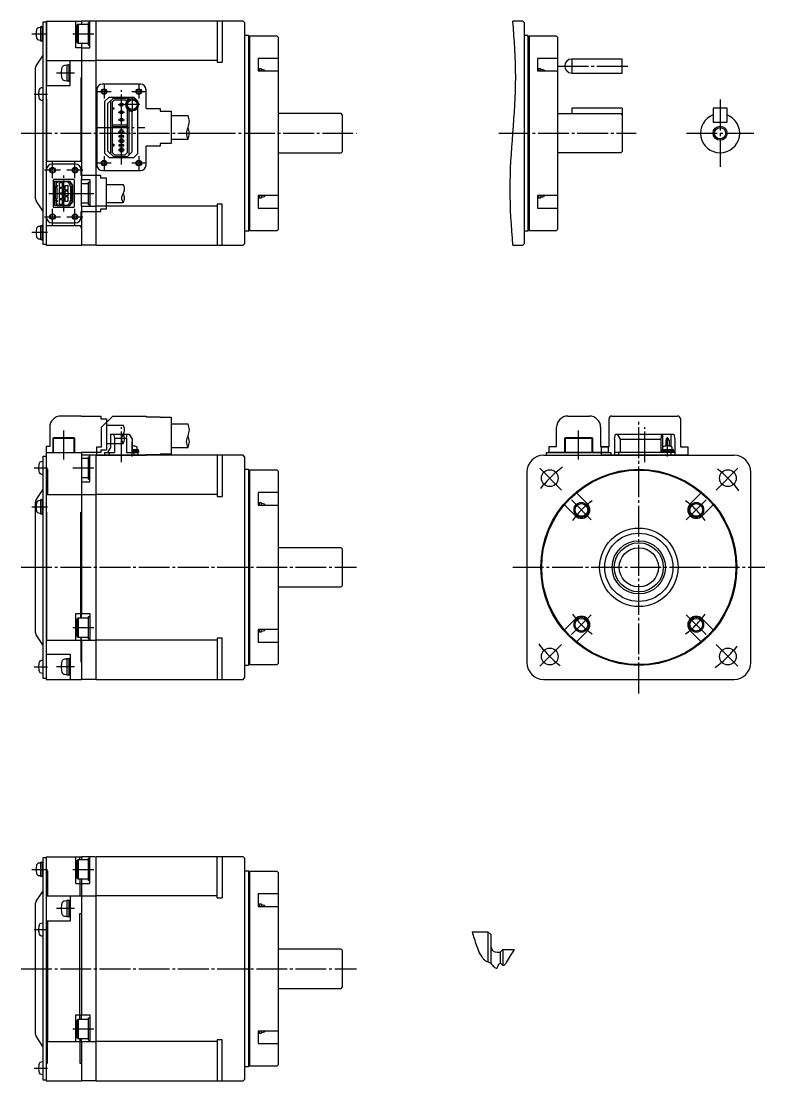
# Model space of a CAD drawing. Header units: millimetres. Extents: x -206 to 211, y -206 to 173.
# Drawn here: x -54.5 to 211.1, y -205.6 to 172.7 of the extents above; entities that cross this region are included whole.
import ezdxf

# ---------------------------------------------------------------- set-up
doc = ezdxf.new("R2010")
doc.units = ezdxf.units.MM
doc.linetypes.add('DASH_CENTER', pattern=[14, 11, -1, 1, -1])

msp = doc.modelspace()

# ---------------------------------------------------------------- linework, layer by layer
at = {"color": 7, "linetype": 'Continuous'}
for p, q in [((-47.54, 170.49), (-48.32, 170.43)), ((-47.54, 170.84), (-46.94, 170.84)), ((-47.54, 165.64), (-47.54, 170.84)), ((-46.94, 171.09), (-46.64, 171.09)), ((-46.94, 165.39), (-46.94, 171.09)), ((-46.64, 132.74), (-46.64, 172.49)), ((-46.64, 172.49), (-45.64, 172.49)), ((-45.64, 172.74), (-33.04, 172.74)), ((-45.64, 172.74), (-45.64, 92.74)), ((-45.44, 172.74), (-45.44, 158.74)), ((-35.04, 163.24), (-35.04, 172.74)), ((-34.19, 171.74), (-34.54, 171.39)), ((-34.54, 165.09), (-34.54, 171.39)), ((-34.19, 171.74), (-34.19, 164.74)), ((-34.19, 171.74), (-30.54, 171.74)), ((-27.94, 172.74), (-33.04, 172.74)), ((-33.04, 172.74), (-33.04, 171.74)), ((-30.54, 172.24), (-30.04, 172.24)), ((-30.54, 164.24), (-30.54, 172.24)), ((-30.04, 163.24), (-30.04, 172.74)), ((-27.94, 172.74), (-27.84, 172.64)), ((-27.84, 172.64), (-27.74, 172.74)), ((-27.84, 172.64), (-27.84, 92.84)), ((24.76, 172.74), (-27.74, 172.74)), ((15.46, 172.74), (15.46, 158.06)), ((17.26, 172.74), (17.26, 158.06)), ((25.26, 172.24), (24.76, 172.74)), ((25.26, 172.24), (25.26, 93.24)), ((124.61, 172.74), (121.11, 172.74)), ((125.11, 172.24), (124.61, 172.74)), ((125.11, 172.24), (125.11, 93.24)), ((25.56, 167.74), (26.56, 167.74)), ((26.76, 167.54), (26.56, 167.74)), ((26.76, 132.74), (26.76, 167.54)), ((27.06, 166.64), (26.96, 166.64)), ((27.16, 167.44), (27.06, 167.34)), ((27.06, 167.34), (27.06, 132.74)), ((36.86, 167.44), (27.16, 167.44)), ((37.36, 166.94), (36.86, 167.44)), ((37.36, 132.74), (37.36, 166.94)), ((125.41, 167.74), (126.41, 167.74)), ((126.61, 167.54), (126.41, 167.74)), ((126.61, 132.74), (126.61, 167.54)), ((126.91, 166.64), (126.81, 166.64)), ((127.01, 167.44), (126.91, 167.34)), ((126.91, 167.34), (126.91, 132.74)), ((136.71, 167.44), (127.01, 167.44)), ((137.21, 166.94), (136.71, 167.44)), ((137.21, 132.74), (137.21, 166.94)), ((-48.32, 166.06), (-47.54, 165.99)), ((-46.94, 165.64), (-47.54, 165.64)), ((-46.64, 165.39), (-46.94, 165.39)), ((-33.04, 163.24), (-35.04, 163.24)), ((-34.54, 165.09), (-34.19, 164.74)), ((-30.54, 164.74), (-34.19, 164.74)), ((-33.04, 164.74), (-33.04, 116.24)), ((-33.04, 163.24), (-30.04, 163.24)), ((-30.54, 164.24), (-30.04, 164.24)), ((-49.17, 156.84), (-46.8, 160.39)), ((30.06, 159.45), (30.06, 154.97)), ((37.36, 159.45), (30.06, 159.45)), ((129.91, 159.45), (129.91, 154.97)), ((137.21, 159.45), (129.91, 159.45)), ((142.11, 159.24), (142.11, 154.24)), ((160.11, 159.24), (142.11, 159.24)), ((160.11, 154.24), (160.11, 159.24)), ((-49.54, 155.62), (-49.54, 132.74)), ((-45.44, 158.74), (-33.04, 158.74)), ((-45.44, 158.74), (-45.44, 149.74)), ((-38.24, 156.99), (-39.08, 156.92)), ((-38.24, 157.19), (-37.54, 157.19)), ((-38.24, 157.19), (-38.24, 151.29)), ((-37.54, 157.24), (-37.54, 151.24)), ((-37.54, 157.24), (-37.04, 157.24)), ((-37.04, 149.74), (-37.04, 158.74)), ((-33.04, 158.74), (-27.84, 158.74)), ((15.46, 158.74), (-27.84, 158.74)), ((15.46, 158.06), (17.26, 158.06)), ((30.06, 155.75), (30.56, 155.75)), ((30.56, 155.9), (31.16, 155.9)), ((30.56, 154.97), (30.56, 155.9)), ((31.16, 155.9), (31.16, 154.97)), ((31.95, 155.43), (31.16, 155.5)), ((129.91, 155.75), (130.41, 155.75)), ((130.41, 155.9), (131.01, 155.9)), ((130.41, 154.97), (130.41, 155.9)), ((131.01, 155.9), (131.01, 154.97)), ((131.8, 155.43), (131.01, 155.5)), ((-39.08, 151.57), (-38.24, 151.49)), ((-33.24, 152.49), (-33.24, 132.74)), ((-33.24, 152.49), (-33.04, 152.49)), ((30.06, 154.97), (37.36, 154.97)), ((129.91, 154.97), (137.21, 154.97)), ((142.11, 154.24), (160.11, 154.24)), ((-46.64, 148.99), (-47.42, 148.93)), ((-45.64, 149.74), (-37.04, 149.74)), ((-37.54, 151.29), (-38.24, 151.29)), ((-37.04, 151.24), (-37.54, 151.24)), ((-47.42, 144.56), (-46.64, 144.49)), ((-45.64, 144.99), (-45.44, 144.99)), ((-45.44, 144.99), (-45.44, 122.74)), ((-23.14, 145.64), (-24.64, 144.14)), ((-24.64, 125.54), (-24.64, 144.14)), ((-23.54, 143.34), (-21.24, 145.64)), ((-23.14, 145.64), (-14.34, 145.64)), ((-22.54, 125.34), (-22.54, 144.34)), ((-21.19, 144.64), (-21.99, 143.84)), ((-21.99, 143.84), (-21.99, 125.84)), ((-21.64, 145.24), (-16.54, 145.24)), ((-21.19, 144.64), (-17.34, 144.64)), ((-17.34, 144.64), (-16.88, 144.19)), ((-16.21, 144.91), (-16.94, 145.64)), ((-16.04, 145.02), (-16.04, 145.64)), ((-12.84, 144.14), (-14.34, 145.64)), ((-12.84, 143.86), (-12.84, 144.14)), ((-23.54, 126.34), (-23.54, 143.34)), ((-21.99, 141.84), (-21.49, 141.84)), ((-21.49, 141.34), (-21.99, 141.34)), ((-21.49, 141.84), (-21.49, 141.34)), ((-16.54, 125.84), (-16.54, 141.25)), ((-15.94, 125.04), (-15.94, 140.81)), ((-14.94, 126.04), (-14.94, 140.55)), ((-12.84, 125.54), (-12.84, 142.03)), ((160.11, 141.74), (142.11, 141.74)), ((142.11, 141.74), (142.11, 139.74)), ((160.11, 141.74), (160.11, 126.24)), ((197.61, 141.74), (192.61, 141.74)), ((192.61, 141.74), (192.61, 136.74)), ((197.61, 136.74), (197.61, 141.74)), ((59.76, 139.74), (37.36, 139.74)), ((60.26, 139.24), (59.76, 139.74)), ((60.26, 126.24), (60.26, 139.24)), ((137.21, 139.74), (159.61, 139.74)), ((159.61, 139.74), (160.11, 139.24)), ((192.61, 136.74), (197.61, 136.74)), ((-49.54, 132.74), (-49.54, 109.87)), ((-46.64, 92.99), (-46.64, 132.74)), ((-33.24, 132.74), (-33.24, 122.74)), ((-21.99, 135.74), (-16.54, 135.74)), ((-16.54, 135.04), (-21.99, 135.04)), ((-18.14, 133.84), (-19.34, 133.84)), ((-19.34, 133.84), (-19.34, 132.64)), ((-19.34, 132.64), (-18.14, 132.64)), ((-18.14, 132.64), (-18.14, 133.84)), ((26.76, 97.94), (26.76, 132.74)), ((27.06, 132.74), (27.06, 98.14)), ((37.36, 98.54), (37.36, 132.74)), ((126.61, 97.94), (126.61, 132.74)), ((126.91, 132.74), (126.91, 98.14)), ((137.21, 98.54), (137.21, 132.74)), ((-21.99, 128.79), (-21.49, 128.79)), ((-21.49, 128.79), (-21.49, 128.09)), ((-17.84, 131.84), (-19.64, 131.84)), ((-19.64, 131.84), (-19.64, 131.44)), ((-19.64, 131.44), (-17.84, 131.44)), ((-19.64, 128.64), (-19.64, 128.24)), ((-17.84, 128.64), (-19.64, 128.64)), ((-19.34, 130.64), (-19.34, 129.44)), ((-18.14, 130.64), (-19.34, 130.64)), ((-19.34, 129.44), (-18.14, 129.44)), ((-18.14, 129.44), (-18.14, 130.64)), ((-17.84, 131.44), (-17.84, 131.84)), ((-17.84, 128.24), (-17.84, 128.64)), ((-23.14, 124.04), (-24.64, 125.54)), ((-21.24, 124.04), (-23.54, 126.34)), ((-21.49, 128.09), (-21.99, 128.09)), ((-21.99, 125.84), (-21.19, 125.04)), ((-21.19, 125.04), (-17.34, 125.04)), ((-19.64, 128.24), (-17.84, 128.24)), ((-18.14, 127.44), (-19.34, 127.44)), ((-19.34, 127.44), (-19.34, 126.24)), ((-19.34, 126.24), (-18.14, 126.24)), ((-18.14, 126.24), (-18.14, 127.44)), ((-17.34, 125.04), (-16.54, 125.84)), ((-16.94, 124.04), (-14.94, 126.04)), ((-12.84, 125.54), (-14.34, 124.04)), ((37.36, 125.74), (59.76, 125.74)), ((59.76, 125.74), (60.26, 126.24)), ((159.61, 125.74), (137.21, 125.74)), ((159.61, 125.74), (160.11, 126.24)), ((-45.64, 122.74), (-33.04, 122.74)), ((-23.14, 124.04), (-14.34, 124.04)), ((-21.64, 124.44), (-16.54, 124.44)), ((-43.16, 115.97), (-42.96, 116.17)), ((-43.16, 115.97), (-43.16, 106.52)), ((-35.71, 116.17), (-42.96, 116.17)), ((-42.59, 106.92), (-42.59, 115.57)), ((-42.59, 115.57), (-37.14, 115.57)), ((-42.49, 113.74), (-42.49, 115.49)), ((-42.49, 115.49), (-41.64, 115.49)), ((-41.64, 113.74), (-42.49, 113.74)), ((-42.04, 113.74), (-42.04, 113.34)), ((-41.64, 114.99), (-41.99, 114.99)), ((-41.99, 114.99), (-41.99, 114.24)), ((-41.99, 114.24), (-41.64, 114.24)), ((-41.64, 115.49), (-41.64, 114.99)), ((-41.64, 115.49), (-37.64, 115.49)), ((-41.64, 114.24), (-41.64, 113.74)), ((-40.92, 115.04), (-40.92, 113.44)), ((-40.74, 115.04), (-40.92, 115.04)), ((-40.74, 115.01), (-40.74, 115.04)), ((-39.74, 115.01), (-40.74, 115.01)), ((-39.74, 113.47), (-39.74, 115.01)), ((-37.94, 114.01), (-38.94, 114.01)), ((-38.94, 114.01), (-38.94, 112.47)), ((-37.94, 114.04), (-37.94, 114.01)), ((-37.76, 114.04), (-37.94, 114.04)), ((-37.76, 112.44), (-37.76, 114.04)), ((-37.64, 115.12), (-37.64, 115.49)), ((-37.2, 115.49), (-37.64, 115.49)), ((-37.04, 114.49), (-37.64, 115.12)), ((-36.19, 114.16), (-37.2, 115.49)), ((-36.09, 114.19), (-37.14, 115.57)), ((-37.04, 113.74), (-37.04, 114.49)), ((-36.19, 113.74), (-37.04, 113.74)), ((-36.64, 113.34), (-36.64, 113.74)), ((-36.19, 113.74), (-36.19, 114.16)), ((-36.09, 108.29), (-36.09, 114.19)), ((-35.71, 116.17), (-35.51, 115.97)), ((-35.51, 106.52), (-35.51, 115.97)), ((-33.04, 116.24), (-30.04, 116.24)), ((-33.04, 111.24), (-33.04, 116.24)), ((-33.04, 114.74), (-30.54, 114.74)), ((-30.54, 107.24), (-30.54, 115.24)), ((-30.54, 115.24), (-30.04, 115.24)), ((-30.04, 116.24), (-30.04, 106.74)), ((-42.39, 112.09), (-42.59, 112.09)), ((-42.59, 110.39), (-42.39, 110.39)), ((-42.39, 113.34), (-42.39, 109.14)), ((-42.39, 113.34), (-41.81, 113.34)), ((-41.81, 113.34), (-41.81, 109.14)), ((-40.92, 113.44), (-40.74, 113.44)), ((-40.74, 113.04), (-40.92, 113.04)), ((-40.92, 113.04), (-40.92, 111.44)), ((-40.92, 111.44), (-40.74, 111.44)), ((-40.74, 111.04), (-40.92, 111.04)), ((-40.92, 111.04), (-40.92, 109.44)), ((-40.74, 113.47), (-39.74, 113.47)), ((-40.74, 113.44), (-40.74, 113.47)), ((-40.74, 113.01), (-40.74, 113.04)), ((-39.74, 113.01), (-40.74, 113.01)), ((-40.74, 111.44), (-40.74, 111.47)), ((-40.74, 111.47), (-39.74, 111.47)), ((-40.74, 111.01), (-40.74, 111.04)), ((-39.74, 111.01), (-40.74, 111.01)), ((-39.74, 111.47), (-39.74, 113.01)), ((-39.74, 109.47), (-39.74, 111.01)), ((-38.94, 112.47), (-37.94, 112.47)), ((-38.94, 112.01), (-38.94, 110.47)), ((-37.94, 112.01), (-38.94, 112.01)), ((-38.94, 110.47), (-37.94, 110.47)), ((-38.94, 110.01), (-38.94, 108.47)), ((-37.94, 110.01), (-38.94, 110.01)), ((-37.94, 112.47), (-37.94, 112.44)), ((-37.94, 112.44), (-37.76, 112.44)), ((-37.76, 112.04), (-37.94, 112.04)), ((-37.94, 112.04), (-37.94, 112.01)), ((-37.94, 110.47), (-37.94, 110.44)), ((-37.94, 110.44), (-37.76, 110.44)), ((-37.76, 110.04), (-37.94, 110.04)), ((-37.94, 110.04), (-37.94, 110.01)), ((-37.76, 110.44), (-37.76, 112.04)), ((-37.76, 108.44), (-37.76, 110.04)), ((-36.86, 109.14), (-36.86, 113.34)), ((-36.86, 113.34), (-36.29, 113.34)), ((-36.29, 109.14), (-36.29, 113.34)), ((-36.29, 112.09), (-36.09, 112.09)), ((-36.09, 110.39), (-36.29, 110.39)), ((-33.04, 106.74), (-33.04, 111.24)), ((30.06, 110.52), (30.06, 106.04)), ((37.36, 110.52), (30.06, 110.52)), ((30.56, 109.74), (30.06, 109.74)), ((30.56, 109.59), (30.56, 110.52)), ((31.16, 110.52), (31.16, 109.59)), ((31.16, 109.99), (31.95, 110.06)), ((129.91, 110.52), (129.91, 106.04)), ((137.21, 110.52), (129.91, 110.52)), ((130.41, 109.74), (129.91, 109.74)), ((130.41, 109.59), (130.41, 110.52)), ((131.01, 110.52), (131.01, 109.59)), ((131.01, 109.99), (131.8, 110.06)), ((-46.8, 105.03), (-49.17, 108.65)), ((-43.16, 106.52), (-42.96, 106.32)), ((-42.96, 106.32), (-35.71, 106.32)), ((-37.14, 106.92), (-42.59, 106.92)), ((-42.49, 106.99), (-42.49, 108.74)), ((-42.49, 108.74), (-41.64, 108.74)), ((-41.64, 106.99), (-42.49, 106.99)), ((-41.81, 109.14), (-42.39, 109.14)), ((-42.04, 109.14), (-42.04, 108.74)), ((-41.64, 108.24), (-41.99, 108.24)), ((-41.99, 108.24), (-41.99, 107.49)), ((-41.99, 107.49), (-41.64, 107.49)), ((-41.64, 108.74), (-41.64, 108.24)), ((-41.64, 107.49), (-41.64, 106.99)), ((-41.64, 106.99), (-37.64, 106.99)), ((-40.92, 109.44), (-40.74, 109.44)), ((-40.92, 109.04), (-40.92, 107.44)), ((-40.74, 109.04), (-40.92, 109.04)), ((-40.92, 107.44), (-40.74, 107.44)), ((-40.74, 109.44), (-40.74, 109.47)), ((-40.74, 109.47), (-39.74, 109.47)), ((-40.74, 109.01), (-40.74, 109.04)), ((-39.74, 109.01), (-40.74, 109.01)), ((-40.74, 107.47), (-39.74, 107.47)), ((-40.74, 107.44), (-40.74, 107.47)), ((-39.74, 107.47), (-39.74, 109.01)), ((-38.94, 108.47), (-37.94, 108.47)), ((-37.94, 108.47), (-37.94, 108.44)), ((-37.94, 108.44), (-37.76, 108.44)), ((-37.64, 107.36), (-37.04, 107.99)), ((-37.64, 106.99), (-37.64, 107.36)), ((-37.64, 106.99), (-37.2, 106.99)), ((-37.2, 106.99), (-36.19, 108.33)), ((-37.14, 106.92), (-36.09, 108.29)), ((-37.04, 107.99), (-37.04, 108.74)), ((-37.04, 108.74), (-36.19, 108.74)), ((-36.29, 109.14), (-36.86, 109.14)), ((-36.64, 108.74), (-36.64, 109.14)), ((-36.19, 108.33), (-36.19, 108.74)), ((-35.51, 106.52), (-35.71, 106.32)), ((-30.54, 107.74), (-33.04, 107.74)), ((-33.04, 106.74), (-27.84, 106.74)), ((-33.04, 106.74), (-33.04, 92.74)), ((-30.54, 107.24), (-30.04, 107.24)), ((15.46, 106.74), (-27.84, 106.74)), ((17.26, 107.42), (15.46, 107.42)), ((15.46, 107.42), (15.46, 92.74)), ((17.26, 92.74), (17.26, 107.42)), ((30.06, 106.04), (37.36, 106.04)), ((31.16, 109.59), (30.56, 109.59)), ((129.91, 106.04), (137.21, 106.04)), ((131.01, 109.59), (130.41, 109.59)), ((-47.54, 99.49), (-48.32, 99.43)), ((-47.54, 99.84), (-46.94, 99.84)), ((-47.54, 94.64), (-47.54, 99.84)), ((-46.94, 100.09), (-46.64, 100.09)), ((-46.94, 94.39), (-46.94, 100.09)), ((-45.64, 99.74), (-33.04, 99.74)), ((-45.64, 98.99), (-45.44, 98.99)), ((-45.44, 98.99), (-45.44, 99.74)), ((-33.24, 99.74), (-33.24, 98.99)), ((-33.24, 98.99), (-33.04, 98.99)), ((26.96, 98.84), (27.06, 98.84)), ((36.86, 98.04), (37.36, 98.54)), ((126.81, 98.84), (126.91, 98.84)), ((136.71, 98.04), (137.21, 98.54)), ((-48.32, 95.06), (-47.54, 94.99)), ((-46.94, 94.64), (-47.54, 94.64)), ((26.56, 97.74), (25.56, 97.74)), ((26.56, 97.74), (26.76, 97.94)), ((27.06, 98.14), (27.16, 98.04)), ((27.16, 98.04), (36.86, 98.04)), ((126.41, 97.74), (125.41, 97.74)), ((126.41, 97.74), (126.61, 97.94)), ((126.91, 98.14), (127.01, 98.04)), ((127.01, 98.04), (136.71, 98.04)), ((-46.64, 94.39), (-46.94, 94.39)), ((-45.64, 92.99), (-46.64, 92.99)), ((-45.64, 92.74), (-33.04, 92.74)), ((-27.94, 92.74), (-33.04, 92.74)), ((-27.84, 92.84), (-27.94, 92.74)), ((-27.74, 92.74), (-27.84, 92.84)), ((-27.74, 92.74), (24.76, 92.74)), ((24.76, 92.74), (25.26, 93.24)), ((121.11, 92.74), (124.61, 92.74)), ((124.61, 92.74), (125.11, 93.24)), ((-43.16, 23.84), (-42.96, 24.04)), ((-43.16, 18.74), (-43.16, 23.84)), ((-42.96, 24.04), (-35.71, 24.04)), ((-35.71, 24.04), (-35.51, 23.84)), ((-35.51, 23.84), (-35.51, 18.74)), ((-22.54, 20.54), (-22.54, 25.34)), ((-22.54, 25.34), (-15.94, 25.34)), ((-21.54, 25.34), (-21.24, 23.84)), ((-21.24, 23.84), (-21.24, 18.74)), ((-21.24, 23.84), (-16.94, 23.84)), ((-16.94, 23.84), (-16.64, 25.34)), ((-16.94, 23.84), (-16.94, 18.74)), ((-15.94, 25.34), (-14.94, 23.54)), ((-14.94, 23.54), (-14.94, 18.74)), ((139.86, 24.04), (139.66, 23.84)), ((139.66, 18.74), (139.66, 23.84)), ((139.86, 24.04), (149.31, 24.04)), ((149.51, 23.84), (149.31, 24.04)), ((149.51, 23.84), (149.51, 18.74)), ((157.38, 23.54), (157.78, 25.34)), ((157.38, 23.54), (157.38, 17.74)), ((157.78, 25.34), (178.58, 25.34)), ((158.38, 25.34), (159.38, 23.54)), ((159.38, 23.54), (173.89, 23.54)), ((159.38, 23.54), (159.38, 18.74)), ((174.15, 25.34), (173.89, 23.54)), ((173.89, 23.54), (173.89, 18.74)), ((174.59, 25.34), (174.59, 20.42)), ((176.88, 23.14), (175.68, 23.14)), ((175.68, 23.14), (175.68, 21.05)), ((176.88, 23.14), (176.88, 21.05)), ((177.53, 25.34), (177.53, 20.92)), ((178.58, 25.34), (178.98, 23.54)), ((178.98, 23.54), (178.98, 17.74)), ((-23.54, 18.74), (-22.54, 20.54)), ((-14.94, 19.79), (-12.69, 19.79)), ((-14.94, 19.34), (-12.64, 19.34)), ((-13.09, 19.79), (-13.14, 20.39)), ((-12.69, 19.34), (-12.69, 19.79)), ((-12.64, 19.34), (-12.64, 18.84)), ((174.08, 19.34), (176.28, 19.34)), ((174.08, 18.84), (174.08, 19.34)), ((174.13, 19.79), (176.28, 19.79)), ((174.13, 19.79), (174.13, 19.34)), ((174.59, 20.39), (174.53, 19.79)), ((176.28, 19.79), (178.43, 19.79)), ((176.28, 19.34), (178.48, 19.34)), ((178.03, 19.79), (177.98, 20.39)), ((178.43, 19.34), (178.43, 19.79)), ((178.48, 19.34), (178.48, 18.84)), ((-46.64, 15.49), (-47.42, 15.43)), ((-46.64, 17.49), (-45.64, 17.49)), ((-46.64, -22.26), (-46.64, 17.49)), ((-45.64, 18.74), (-33.04, 18.74)), ((-45.64, 18.74), (-45.64, -62.26)), ((-33.04, 18.74), (-33.04, -38.76)), ((-27.94, 17.74), (-33.04, 17.74)), ((-33.04, 16.74), (-30.54, 16.74)), ((-30.54, 9.24), (-30.54, 17.24)), ((-30.54, 17.24), (-30.04, 17.24)), ((-30.04, 8.24), (-30.04, 17.74)), ((-27.94, 17.74), (-27.84, 17.64)), ((-27.84, 17.64), (-27.74, 17.74)), ((-27.84, 17.64), (-27.84, -62.16)), ((24.76, 17.74), (-27.74, 17.74)), ((-24.64, 17.74), (-24.64, 18.74)), ((-24.64, 18.74), (-21.24, 18.74)), ((-23.14, 18.74), (-23.14, 17.74)), ((-16.94, 18.74), (-12.84, 18.74)), ((-14.94, 18.84), (-12.64, 18.84)), ((-14.34, 18.74), (-14.34, 17.74)), ((-13.29, 18.84), (-13.29, 18.74)), ((-12.84, 18.74), (-12.84, 17.74)), ((15.46, 17.74), (15.46, 3.06)), ((17.26, 17.74), (17.26, 3.06)), ((25.26, 17.24), (24.76, 17.74)), ((25.26, 17.24), (25.26, -61.76)), ((132.08, 17.74), (200.08, 17.74)), ((133.08, 18.74), (156.08, 18.74)), ((133.08, 17.74), (133.08, 18.74)), ((156.08, 18.74), (156.08, 17.74)), ((178.98, 18.74), (157.38, 18.74)), ((158.88, 18.74), (158.88, 17.74)), ((174.08, 18.84), (176.28, 18.84)), ((174.73, 18.74), (174.73, 18.84)), ((176.28, 18.84), (178.48, 18.84)), ((177.48, 18.74), (177.48, 17.74)), ((177.83, 18.84), (177.83, 18.74)), ((-45.64, 12.74), (-45.14, 12.74)), ((-45.14, 12.74), (-45.14, 3.74)), ((25.56, 12.74), (26.56, 12.74)), ((26.76, 12.54), (26.56, 12.74)), ((26.76, -22.26), (26.76, 12.54)), ((27.06, 11.64), (26.96, 11.64)), ((27.16, 12.44), (27.06, 12.34)), ((27.06, 12.34), (27.06, -22.26)), ((36.86, 12.44), (27.16, 12.44)), ((37.36, 11.94), (36.86, 12.44)), ((37.36, -22.26), (37.36, 11.94)), ((126.17, 12.74), (126.08, 12.74)), ((126.08, 11.74), (126.08, -56.26)), ((206.08, -56.26), (206.08, 11.74)), ((-47.42, 11.06), (-46.64, 10.99)), ((-30.54, 9.74), (-33.04, 9.74)), ((-33.04, 8.24), (-30.04, 8.24)), ((-30.54, 9.24), (-30.04, 9.24)), ((-49.17, 1.84), (-46.8, 5.39)), ((30.06, 4.45), (30.06, -0.03)), ((37.36, 4.45), (30.06, 4.45)), ((147.7, 0.37), (144.01, 4.06)), ((188.16, 4.06), (184.47, 0.37)), ((-49.54, 0.62), (-49.54, -22.26)), ((-47.54, 1.58), (-48.32, 1.51)), ((-47.54, -3.27), (-47.54, 1.93)), ((-47.54, 1.93), (-46.94, 1.93)), ((-46.94, -3.52), (-46.94, 2.18)), ((-46.94, 2.18), (-46.64, 2.18)), ((-45.64, 3.74), (-33.04, 3.74)), ((-33.04, 3.74), (-27.84, 3.74)), ((15.46, 3.74), (-27.84, 3.74)), ((15.46, 3.06), (17.26, 3.06)), ((30.06, 0.75), (30.56, 0.75)), ((30.56, 0.9), (31.16, 0.9)), ((30.56, -0.03), (30.56, 0.9)), ((31.16, 0.9), (31.16, -0.03)), ((31.95, 0.43), (31.16, 0.5)), ((-48.32, -2.85), (-47.54, -2.92)), ((-46.94, -3.27), (-47.54, -3.27)), ((-46.64, -3.52), (-46.94, -3.52)), ((-45.64, -2.51), (-45.44, -2.51)), ((-45.44, -2.51), (-45.44, -48.26)), ((-33.24, -40.26), (-33.24, -2.51)), ((-33.24, -2.51), (-33.04, -2.51)), ((30.06, -0.03), (37.36, -0.03)), ((139.76, -0.18), (143.46, -3.87)), ((188.71, -3.87), (192.4, -0.18)), ((59.76, -15.26), (37.36, -15.26)), ((60.26, -15.76), (59.76, -15.26)), ((60.26, -28.76), (60.26, -15.76)), ((-49.54, -22.26), (-49.54, -45.13)), ((-46.64, -62.01), (-46.64, -22.26)), ((26.76, -57.06), (26.76, -22.26)), ((27.06, -22.26), (27.06, -56.86)), ((37.36, -56.46), (37.36, -22.26)), ((37.36, -29.26), (59.76, -29.26)), ((59.76, -29.26), (60.26, -28.76)), ((-35.04, -38.76), (-33.04, -38.76)), ((-35.04, -48.26), (-35.04, -38.76)), ((-34.19, -40.26), (-34.54, -40.61)), ((-34.54, -46.91), (-34.54, -40.61)), ((-34.19, -40.26), (-34.19, -47.26)), ((-34.19, -40.26), (-30.54, -40.26)), ((-33.04, -40.26), (-33.04, -38.76)), ((-33.04, -38.76), (-30.04, -38.76)), ((-30.54, -39.76), (-30.04, -39.76)), ((-30.54, -47.76), (-30.54, -39.76)), ((-30.04, -38.76), (-30.04, -48.26)), ((143.46, -40.64), (139.76, -44.33)), ((192.4, -44.33), (188.71, -40.64)), ((30.06, -44.48), (30.06, -48.96)), ((37.36, -44.48), (30.06, -44.48)), ((30.56, -45.26), (30.06, -45.26)), ((30.56, -45.41), (30.56, -44.48)), ((31.16, -44.48), (31.16, -45.41)), ((31.16, -45.01), (31.95, -44.94)), ((144.01, -48.58), (147.7, -44.88)), ((184.47, -44.88), (188.16, -48.58)), ((-46.8, -49.97), (-49.17, -46.35)), ((-45.44, -48.26), (-33.04, -48.26)), ((-45.44, -56.01), (-45.44, -48.26)), ((-34.54, -46.91), (-34.19, -47.26)), ((-30.54, -47.26), (-34.19, -47.26)), ((-33.24, -47.26), (-33.24, -56.01)), ((-33.04, -48.26), (-33.04, -47.26)), ((-33.04, -48.26), (-33.04, -62.26)), ((-33.04, -48.26), (-27.84, -48.26)), ((-30.54, -47.76), (-30.04, -47.76)), ((15.46, -48.26), (-27.84, -48.26)), ((15.46, -47.58), (15.46, -62.26)), ((17.26, -47.58), (15.46, -47.58)), ((17.26, -62.26), (17.26, -47.58)), ((30.06, -48.96), (37.36, -48.96)), ((31.16, -45.41), (30.56, -45.41)), ((-46.64, -55.51), (-47.42, -55.57)), ((-45.64, -56.01), (-45.44, -56.01)), ((-45.44, -53.26), (-37.04, -53.26)), ((-38.24, -55.01), (-39.08, -55.08)), ((-38.24, -54.81), (-38.24, -60.71)), ((-38.24, -54.81), (-37.54, -54.81)), ((-37.54, -54.76), (-37.04, -54.76)), ((-37.54, -54.76), (-37.54, -60.76)), ((-37.04, -53.26), (-37.04, -62.26)), ((-33.24, -56.01), (-33.04, -56.01)), ((26.96, -56.16), (27.06, -56.16)), ((36.86, -56.96), (37.36, -56.46)), ((-47.42, -59.94), (-46.64, -60.01)), ((-39.08, -60.43), (-38.24, -60.51)), ((26.56, -57.26), (25.56, -57.26)), ((26.56, -57.26), (26.76, -57.06)), ((27.06, -56.86), (27.16, -56.96)), ((27.16, -56.96), (36.86, -56.96)), ((-45.64, -62.01), (-46.64, -62.01)), ((-45.64, -62.26), (-33.04, -62.26)), ((-37.54, -60.71), (-38.24, -60.71)), ((-37.04, -60.76), (-37.54, -60.76)), ((-27.94, -62.26), (-33.04, -62.26)), ((-27.84, -62.16), (-27.94, -62.26)), ((-27.74, -62.26), (-27.84, -62.16)), ((-27.74, -62.26), (24.76, -62.26)), ((24.76, -62.26), (25.26, -61.76)), ((132.08, -62.26), (200.08, -62.26)), ((-47.54, -127.85), (-48.32, -127.92)), ((-47.54, -132.7), (-47.54, -127.5)), ((-47.54, -127.5), (-46.94, -127.5)), ((-46.94, -132.95), (-46.94, -127.25)), ((-46.94, -127.25), (-46.64, -127.25)), ((-46.64, -125.85), (-45.64, -125.85)), ((-46.64, -165.6), (-46.64, -125.85)), ((-45.64, -125.6), (-33.04, -125.6)), ((-45.64, -125.6), (-45.64, -205.6)), ((-35.04, -135.1), (-35.04, -125.6)), ((-34.19, -126.6), (-34.54, -126.95)), ((-34.54, -133.25), (-34.54, -126.95)), ((-34.19, -126.6), (-34.19, -133.6)), ((-34.19, -126.6), (-30.54, -126.6)), ((-33.54, -126.6), (-33.54, -125.6)), ((-27.94, -125.6), (-33.04, -125.6)), ((-33.04, -125.6), (-33.04, -126.6)), ((-30.54, -134.1), (-30.54, -126.1)), ((-30.54, -126.1), (-30.04, -126.1)), ((-30.04, -135.1), (-30.04, -125.6)), ((-27.84, -125.7), (-27.84, -205.5)), ((24.76, -125.6), (-27.74, -125.6)), ((15.46, -140.28), (15.46, -125.6)), ((17.26, -125.6), (17.26, -140.28)), ((25.26, -126.1), (24.76, -125.6)), ((25.26, -126.1), (25.26, -205.1)), ((-48.32, -132.28), (-47.54, -132.35)), ((-45.64, -130.6), (-45.14, -130.6)), ((-45.14, -130.6), (-45.14, -139.6)), ((25.56, -130.6), (26.56, -130.6)), ((26.76, -130.8), (26.56, -130.6)), ((26.76, -165.6), (26.76, -130.8)), ((27.06, -131.7), (26.96, -131.7)), ((27.16, -130.9), (27.06, -131)), ((27.06, -131), (27.06, -165.6)), ((36.86, -130.9), (27.16, -130.9)), ((37.36, -131.4), (36.86, -130.9)), ((37.36, -165.6), (37.36, -131.4)), ((-46.94, -132.7), (-47.54, -132.7)), ((-46.64, -132.95), (-46.94, -132.95)), ((-35.04, -135.1), (-30.04, -135.1)), ((-34.54, -133.25), (-34.19, -133.6)), ((-30.54, -133.6), (-34.19, -133.6)), ((-33.54, -133.6), (-33.54, -139.6)), ((-33.04, -133.6), (-33.04, -182.1)), ((-30.54, -134.1), (-30.04, -134.1)), ((-49.17, -141.51), (-46.8, -137.96)), ((-45.64, -139.6), (-33.04, -139.6)), ((-37.04, -139.6), (-37.04, -148.6)), ((-33.04, -139.6), (-27.84, -139.6)), ((15.46, -139.6), (-27.84, -139.6)), ((37.36, -138.9), (30.06, -138.9)), ((30.06, -138.9), (30.06, -143.38)), ((-49.54, -142.73), (-49.54, -165.6)), ((-38.24, -141.35), (-39.08, -141.43)), ((-38.24, -141.15), (-37.54, -141.15)), ((-38.24, -141.15), (-38.24, -147.05)), ((-37.54, -141.1), (-37.54, -147.1)), ((-37.54, -141.1), (-37.04, -141.1)), ((15.46, -140.28), (17.26, -140.28)), ((30.06, -142.6), (30.56, -142.6)), ((30.06, -143.38), (37.36, -143.38)), ((30.56, -143.38), (30.56, -142.45)), ((30.56, -142.45), (31.16, -142.45)), ((31.16, -142.45), (31.16, -143.38)), ((31.95, -142.92), (31.16, -142.85)), ((-39.08, -146.78), (-38.24, -146.85)), ((-37.54, -147.05), (-38.24, -147.05)), ((-37.04, -147.1), (-37.54, -147.1)), ((-33.54, -183.6), (-33.54, -145.85)), ((-33.54, -145.85), (-33.04, -145.85)), ((-46.64, -149.35), (-47.42, -149.42)), ((-37.04, -148.6), (-45.64, -148.6)), ((-45.14, -148.6), (-45.14, -191.6)), ((-47.42, -153.78), (-46.64, -153.85)), ((106.52, -152.39), (112.18, -152.39)), ((112.18, -152.39), (112.18, -163.12)), ((112.18, -152.39), (113.18, -153.39)), ((113.18, -153.39), (113.18, -163.65)), ((59.76, -158.6), (37.36, -158.6)), ((60.26, -159.1), (59.76, -158.6)), ((116.52, -159.72), (117.52, -158.72)), ((117.52, -158.72), (121.68, -158.72)), ((117.52, -158.72), (117.52, -164.3)), ((60.26, -172.1), (60.26, -159.1)), ((115.52, -159.72), (116.52, -159.72)), ((116.52, -159.72), (116.52, -163.65)), ((-49.54, -165.6), (-49.54, -188.48)), ((-46.64, -205.35), (-46.64, -165.6)), ((26.76, -200.4), (26.76, -165.6)), ((27.06, -165.6), (27.06, -200.2)), ((37.36, -199.8), (37.36, -165.6)), ((37.36, -172.6), (59.76, -172.6)), ((59.76, -172.6), (60.26, -172.1)), ((-35.04, -182.1), (-33.04, -182.1)), ((-35.04, -191.6), (-35.04, -182.1)), ((-34.19, -183.6), (-34.54, -183.95)), ((-34.54, -190.25), (-34.54, -183.95)), ((-34.19, -183.6), (-34.19, -190.6)), ((-34.19, -183.6), (-30.54, -183.6)), ((-33.04, -183.6), (-33.04, -182.1)), ((-33.04, -182.1), (-30.04, -182.1)), ((-30.54, -183.1), (-30.04, -183.1)), ((-30.54, -191.1), (-30.54, -183.1)), ((-30.04, -182.1), (-30.04, -191.6)), ((37.36, -187.83), (30.06, -187.83)), ((30.06, -187.83), (30.06, -192.31)), ((30.56, -188.61), (30.06, -188.61)), ((30.56, -188.76), (30.56, -187.83)), ((31.16, -188.76), (30.56, -188.76)), ((31.16, -187.83), (31.16, -188.76)), ((31.16, -188.36), (31.95, -188.29)), ((-46.8, -193.31), (-49.17, -189.7)), ((-45.14, -191.6), (-33.04, -191.6)), ((-45.14, -199.35), (-45.14, -191.6)), ((-34.54, -190.25), (-34.19, -190.6)), ((-30.54, -190.6), (-34.19, -190.6)), ((-33.54, -190.6), (-33.54, -199.35)), ((-33.04, -191.6), (-33.04, -190.6)), ((-33.04, -191.6), (-33.04, -205.6)), ((-33.04, -191.6), (-27.84, -191.6)), ((-30.54, -191.1), (-30.04, -191.1)), ((15.46, -191.6), (-27.84, -191.6)), ((15.46, -190.92), (15.46, -205.6)), ((17.26, -190.92), (15.46, -190.92)), ((17.26, -205.6), (17.26, -190.92)), ((30.06, -192.31), (37.36, -192.31)), ((-46.64, -198.85), (-47.42, -198.92)), ((-45.64, -199.35), (-45.14, -199.35)), ((-33.54, -199.35), (-33.04, -199.35)), ((26.56, -200.6), (26.76, -200.4)), ((26.96, -199.5), (27.06, -199.5)), ((27.06, -200.2), (27.16, -200.3)), ((27.16, -200.3), (36.86, -200.3)), ((36.86, -200.3), (37.36, -199.8)), ((-47.42, -203.28), (-46.64, -203.35)), ((26.56, -200.6), (25.56, -200.6)), ((-45.64, -205.35), (-46.64, -205.35)), ((-45.64, -205.6), (-33.04, -205.6)), ((-27.94, -205.6), (-33.04, -205.6)), ((-27.84, -205.5), (-27.94, -205.6)), ((-27.74, -205.6), (-27.84, -205.5)), ((-27.74, -205.6), (24.76, -205.6)), ((24.76, -205.6), (25.26, -205.1))]:
    msp.add_line(p, q, dxfattribs=at)
at = {"color": 1, "linetype": 'DASH_CENTER'}
for p, q in [((-50.74, 168.24), (-45.44, 168.24)), ((-36.04, 168.24), (-28.54, 168.24)), ((137.11, 156.74), (162.61, 156.74)), ((-35.54, 154.24), (-41.92, 154.24)), ((-27.44, 147.59), (-22.44, 147.59)), ((-24.94, 150.09), (-24.94, 145.09)), ((-18.74, 121.54), (-18.74, 148.14)), ((-15.04, 147.59), (-10.04, 147.59)), ((-12.54, 150.09), (-12.54, 145.09)), ((-49.84, 146.74), (-45.14, 146.74)), ((-14.84, 145.59), (-14.84, 140.29)), ((195.11, 144.74), (195.11, 120.74)), ((-19.84, 142.94), (-17.64, 142.94)), ((-19.84, 140.24), (-17.64, 140.24)), ((-12.19, 142.94), (-17.49, 142.94)), ((-19.84, 137.54), (-17.64, 137.54)), ((-54.54, 132.74), (11.06, 132.74)), ((-27.14, 134.84), (-10.34, 134.84)), ((-19.84, 133.24), (-17.64, 133.24)), ((11.06, 132.74), (65.26, 132.74)), ((116.11, 132.74), (165.11, 132.74)), ((183.11, 132.74), (207.11, 132.74)), ((-19.84, 130.04), (-17.64, 130.04)), ((-19.84, 126.84), (-17.64, 126.84)), ((-43.34, 116.69), (-43.34, 122.39)), ((-35.34, 116.69), (-35.34, 122.39)), ((-22.44, 122.09), (-27.44, 122.09)), ((-24.94, 124.59), (-24.94, 119.59)), ((-10.04, 122.09), (-15.04, 122.09)), ((-12.54, 124.59), (-12.54, 119.59)), ((-40.49, 119.54), (-46.19, 119.54)), ((-39.34, 104.82), (-39.34, 117.67)), ((-32.49, 119.54), (-38.19, 119.54)), ((-44.66, 111.24), (-34.01, 111.24)), ((-36.04, 111.24), (-28.54, 111.24)), ((-46.19, 102.94), (-40.49, 102.94)), ((-43.34, 100.09), (-43.34, 105.79)), ((-38.19, 102.94), (-32.49, 102.94)), ((-35.34, 100.09), (-35.34, 105.79)), ((-45.14, 97.24), (-50.74, 97.24)), ((166.08, -67.26), (166.08, 30.34)), ((-39.34, 16.24), (-39.34, 26.54)), ((-18.74, 15.24), (-18.74, 27.84)), ((144.58, 16.24), (144.58, 26.54)), ((168.18, 15.24), (168.18, 27.84)), ((176.28, 17.34), (176.28, 24.24)), ((-14.84, 17.34), (-14.84, 22.59)), ((-49.84, 13.24), (-45.14, 13.24)), ((-36.04, 13.24), (-28.54, 13.24)), ((138.51, 5.32), (130.02, 13.81)), ((193.66, 5.32), (202.15, 13.81)), ((149.11, -5.29), (142.04, 1.79)), ((183.05, -5.29), (190.13, 1.79)), ((-50.74, -0.67), (-45.14, -0.67)), ((-54.54, -22.26), (65.26, -22.26)), ((121.08, -22.26), (211.08, -22.26)), ((149.11, -39.23), (142.04, -46.3)), ((183.05, -39.23), (190.13, -46.3)), ((-36.04, -43.76), (-28.54, -43.76)), ((138.51, -49.83), (130.02, -58.32)), ((193.66, -49.83), (202.15, -58.32)), ((-49.84, -57.76), (-45.14, -57.76)), ((-35.54, -57.76), (-41.92, -57.76)), ((-50.74, -130.1), (-45.14, -130.1)), ((-36.04, -130.1), (-28.54, -130.1)), ((-35.54, -144.1), (-41.92, -144.1)), ((-49.84, -151.6), (-45.14, -151.6)), ((-54.54, -165.6), (65.26, -165.6)), ((-36.04, -187.1), (-28.54, -187.1)), ((-49.84, -201.1), (-45.14, -201.1))]:
    msp.add_line(p, q, dxfattribs=at)
at = {"color": 4, "linetype": 'Continuous'}
for p, q in [((-27.54, 148.24), (-27.54, 121.44)), ((-11.94, 150.24), (-25.54, 150.24)), ((-9.94, 141.54), (-9.94, 148.24)), ((-9.94, 141.54), (-4.94, 141.54)), ((-4.94, 141.54), (-4.94, 140.59)), ((-4.94, 140.59), (-0.94, 140.59)), ((-0.94, 140.59), (-0.94, 129.09)), ((-0.94, 139.09), (5.06, 139.09)), ((-0.94, 129.09), (-4.94, 129.09)), ((-4.94, 129.09), (-4.94, 128.14)), ((-0.94, 130.59), (5.06, 130.59)), ((-9.94, 121.44), (-9.94, 128.14)), ((-4.94, 128.14), (-9.94, 128.14)), ((-35.29, 121.74), (-43.39, 121.74)), ((-45.59, 119.54), (-45.59, 102.94)), ((-33.09, 117.69), (-33.09, 119.54)), ((-26.09, 117.69), (-33.09, 117.69)), ((-26.09, 116.74), (-26.09, 117.69)), ((-25.54, 119.44), (-11.94, 119.44)), ((-24.09, 116.74), (-26.09, 116.74)), ((-24.09, 105.74), (-24.09, 116.74)), ((-24.09, 114.49), (-18.09, 114.49)), ((-24.09, 107.99), (-18.09, 107.99)), ((-33.09, 102.94), (-33.09, 104.79)), ((-33.09, 104.79), (-26.09, 104.79)), ((-26.09, 104.79), (-26.09, 105.74)), ((-26.09, 105.74), (-24.09, 105.74)), ((-43.39, 100.74), (-35.29, 100.74)), ((-33.09, 31.74), (-40.34, 31.74)), ((-33.09, 31.74), (-33.09, 31.69)), ((-33.09, 31.69), (-26.09, 31.69)), ((-26.09, 31.69), (-26.09, 30.74)), ((-26.09, 30.74), (-24.09, 30.74)), ((-25.84, 27.74), (-21.84, 31.74)), ((-24.09, 30.74), (-24.09, 19.74)), ((-21.84, 31.74), (-9.94, 31.74)), ((-9.94, 31.74), (-9.94, 31.44)), ((-9.94, 31.44), (-4.94, 31.44)), ((-4.94, 31.44), (-4.94, 31.38)), ((-4.94, 31.38), (-0.94, 31.38)), ((-0.94, 31.38), (-0.94, 18.1)), ((140.73, 31.74), (148.43, 31.74)), ((155.43, 20.74), (155.43, 30.74)), ((156.43, 31.74), (179.93, 31.74)), ((180.93, 30.74), (180.93, 20.74)), ((-44.34, 27.74), (-44.34, 20.94)), ((-25.84, 20.74), (-25.84, 27.74)), ((-24.09, 28.49), (-18.09, 28.49)), ((-0.94, 28.99), (5.06, 28.99)), ((136.73, 20.94), (136.73, 27.74)), ((152.43, 27.74), (152.43, 20.94)), ((-43.16, 23.84), (-35.51, 23.84)), ((-42.96, 18.74), (-42.96, 24.04)), ((-35.71, 24.04), (-35.71, 18.74)), ((139.66, 23.84), (149.51, 23.84)), ((139.86, 18.74), (139.86, 24.04)), ((149.31, 24.04), (149.31, 18.74)), ((-45.59, 20.94), (-45.59, 18.74)), ((-44.34, 20.94), (-45.59, 20.94)), ((-27.54, 20.74), (-25.84, 20.74)), ((-27.54, 17.74), (-27.54, 20.74)), ((-26.09, 19.74), (-26.09, 18.79)), ((-26.09, 19.74), (-24.09, 19.74)), ((-24.09, 21.99), (-18.09, 21.99)), ((-0.94, 20.49), (5.06, 20.49)), ((134.08, 20.94), (136.73, 20.94)), ((134.08, 18.74), (134.08, 20.94)), ((152.43, 20.94), (155.08, 20.94)), ((152.78, 17.74), (152.78, 20.74)), ((152.78, 20.74), (155.43, 20.74)), ((155.08, 20.94), (155.08, 18.74)), ((180.93, 20.74), (183.58, 20.74)), ((183.58, 20.74), (183.58, 17.74)), ((-45.59, 18.74), (-33.09, 18.74)), ((-33.09, 18.79), (-33.09, 18.74)), ((-26.09, 18.79), (-33.09, 18.79)), ((-27.54, 17.74), (-9.94, 17.74)), ((-9.94, 18.04), (-4.94, 18.04)), ((-9.94, 17.74), (-9.94, 18.04)), ((-4.94, 18.1), (-4.94, 18.04)), ((-0.94, 18.1), (-4.94, 18.1)), ((155.08, 18.74), (134.08, 18.74)), ((183.58, 17.74), (152.78, 17.74))]:
    msp.add_line(p, q, dxfattribs=at)
at = {"color": 2, "linetype": 'Continuous'}
for centre, radius in [((-24.94, 147.59), 1), ((-12.54, 147.59), 1), ((195.11, 132.74), 2.5), ((-24.94, 122.09), 1), ((-12.54, 122.09), 1), ((-43.34, 119.54), 1), ((-35.34, 119.54), 1), ((-43.34, 102.94), 1), ((-35.34, 102.94), 1)]:
    msp.add_circle(centre, radius, dxfattribs=at)
at = {"color": 7, "linetype": 'Continuous'}
for centre, radius in [((-24.94, 147.59), 0.75), ((-12.54, 147.59), 0.75), ((-14.84, 142.94), 2.2), ((-14.84, 142.94), 2.15), ((-14.84, 142.94), 1.75), ((-18.74, 142.94), 0.6), ((-18.74, 140.24), 0.6), ((-18.74, 137.54), 0.6), ((195.11, 132.74), 2), ((-24.94, 122.09), 0.75), ((-12.54, 122.09), 0.75), ((-43.34, 119.54), 0.8), ((-35.34, 119.54), 0.8), ((-43.34, 102.94), 0.8), ((-35.34, 102.94), 0.8), ((166.08, -22.26), 35), ((134.26, 9.56), 3), ((166.08, -22.26), 34.7), ((197.9, 9.56), 3), ((145.58, -1.75), 2.65), ((145.58, -1.75), 2.25), ((186.59, -1.75), 2.65), ((186.59, -1.75), 2.25), ((166.08, -22.26), 14), ((166.08, -22.26), 12.2), ((166.08, -22.26), 9.5), ((166.08, -22.26), 8.75), ((166.08, -22.26), 7), ((145.58, -42.76), 2.65), ((145.58, -42.76), 2.25), ((186.59, -42.76), 2.65), ((186.59, -42.76), 2.25), ((134.26, -54.08), 3), ((197.9, -54.08), 3)]:
    msp.add_circle(centre, radius, dxfattribs=at)
for centre, radius, start, end in [((-48.25, 169.63), 0.8, 95, 164.5573), ((-43.24, 168.24), 6, 164.5573, 180), ((-43.24, 168.24), 6, 180, 195.4427), ((-48.25, 166.86), 0.8, 195.4427, 265), ((25.56, 168.04), 0.3, 180, 270), ((26.96, 166.84), 0.2, 180, 270), ((125.41, 168.04), 0.3, 180, 270), ((126.81, 166.84), 0.2, 180, 270), ((-47.64, 160.95), 1, 326.3649, 0), ((142.11, 156.74), 2.5, 90, 180), ((-47.34, 155.62), 2.2, 146.3649, 180), ((-33.24, 154.24), 7, 163.743, 180), ((-39, 155.92), 1, 95, 163.743), ((31.88, 154.63), 0.8, 24.57, 85), ((131.73, 154.63), 0.8, 24.57, 85), ((142.11, 156.74), 2.5, 180, 270), ((-33.24, 154.24), 7, 180, 196.257), ((-39, 152.56), 1, 196.257, 265), ((-42.34, 146.74), 6, 164.5573, 180), ((-47.35, 148.13), 0.8, 95, 164.5573), ((-42.34, 146.74), 6, 180, 195.4427), ((-47.35, 145.36), 0.8, 195.4427, 265), ((-14.84, 142.94), 2.4, 120, 267.612), ((195.11, 132.74), 7, 110.9248, 270), ((195.11, 132.74), 7, 270, 69.0752), ((-47.34, 109.87), 2.2, 180, 213.6351), ((31.88, 110.85), 0.8, 275, 335.43), ((131.73, 110.85), 0.8, 275, 335.43), ((-47.64, 104.48), 1, 0, 33.6351), ((-43.24, 97.24), 6, 164.5573, 180), ((-48.25, 98.63), 0.8, 95, 164.5573), ((26.96, 98.64), 0.2, 90, 180), ((126.81, 98.64), 0.2, 90, 180), ((-43.24, 97.24), 6, 180, 195.4427), ((-48.25, 95.86), 0.8, 195.4427, 265), ((25.56, 97.44), 0.3, 90, 180), ((125.41, 97.44), 0.3, 90, 180), ((176.28, 23.14), 0.6, 0.0018, 179.9982), ((-14.84, 16.59), 4.5, 90, 91.2733), ((-14.84, 16.59), 4.5, 73.6123, 90), ((-13.74, 20.34), 0.6, 5, 73.6123), ((175.18, 20.34), 0.6, 106.3877, 175), ((176.28, 16.59), 4.5, 90, 106.3877), ((176.28, 16.59), 4.5, 73.6123, 90), ((177.38, 20.34), 0.6, 5, 73.6123), ((-47.35, 14.63), 0.8, 95, 164.5573), ((132.08, 11.74), 6, 90, 180), ((200.08, 11.74), 6, 0, 90), ((-42.34, 13.24), 6, 164.5573, 180), ((-42.34, 13.24), 6, 180, 195.4427), ((-47.35, 11.86), 0.8, 195.4427, 265), ((25.56, 13.04), 0.3, 180, 270), ((26.96, 11.84), 0.2, 180, 270), ((-47.64, 5.95), 1, 326.3649, 0), ((144.36, 4.42), 0.5, 182.6229, 225), ((187.81, 4.42), 0.5, 315, 357.3771), ((-47.34, 0.62), 2.2, 146.3649, 180), ((-43.24, -0.67), 6, 164.5573, 180), ((-48.25, 0.71), 0.8, 95, 164.5573), ((31.88, -0.37), 0.8, 24.57, 85), ((145.58, -1.75), 3, 225, 45), ((186.59, -1.75), 3, 135, 315), ((-43.24, -0.67), 6, 180, 195.4427), ((-48.25, -2.06), 0.8, 195.4427, 265), ((139.41, -0.53), 0.5, 45, 87.3771), ((192.76, -0.53), 0.5, 92.6229, 135), ((145.58, -42.76), 3, 315, 135), ((186.59, -42.76), 3, 45, 225), ((-47.34, -45.13), 2.2, 180, 213.6351), ((31.88, -44.15), 0.8, 275, 335.43), ((139.41, -43.98), 0.5, 272.6229, 315), ((192.76, -43.98), 0.5, 225, 267.3771), ((144.36, -48.93), 0.5, 135, 177.3771), ((187.81, -48.93), 0.5, 2.6229, 45), ((-47.64, -50.52), 1, 0, 33.6351), ((-42.34, -57.76), 6, 164.5573, 180), ((-47.35, -56.37), 0.8, 95, 164.5573), ((-33.24, -57.76), 7, 163.743, 180), ((-39, -56.08), 1, 95, 163.743), ((26.96, -56.36), 0.2, 90, 180), ((132.08, -56.26), 6, 180, 270), ((200.08, -56.26), 6, 270, 0), ((-42.34, -57.76), 6, 180, 195.4427), ((-47.35, -59.14), 0.8, 195.4427, 265), ((-33.24, -57.76), 7, 180, 196.257), ((-39, -59.44), 1, 196.257, 265), ((25.56, -57.56), 0.3, 90, 180), ((-43.24, -130.1), 6, 164.5573, 180), ((-48.25, -128.72), 0.8, 95, 164.5573), ((-43.24, -130.1), 6, 180, 195.4427), ((-48.25, -131.49), 0.8, 195.4427, 265), ((25.56, -130.3), 0.3, 180, 270), ((26.96, -131.5), 0.2, 180, 270), ((-47.64, -137.4), 1, 326.3649, 0), ((-47.34, -142.73), 2.2, 146.3649, 180), ((-33.24, -144.1), 7, 163.743, 180), ((-39, -142.42), 1, 95, 163.743), ((31.88, -143.71), 0.8, 24.57, 85), ((-33.24, -144.1), 7, 180, 196.257), ((-39, -145.78), 1, 196.257, 265), ((-42.34, -151.6), 6, 164.5573, 180), ((-47.35, -150.22), 0.8, 95, 164.5573), ((-42.34, -151.6), 6, 180, 195.4427), ((-47.35, -152.99), 0.8, 195.4427, 265), ((115.52, -157.39), 2.33, 180, 270), ((-47.34, -188.48), 2.2, 180, 213.6351), ((31.88, -187.49), 0.8, 275, 335.43), ((-47.64, -193.87), 1, 0, 33.6351), ((-42.34, -201.1), 6, 164.5573, 180), ((-47.35, -199.72), 0.8, 95, 164.5573), ((26.96, -199.7), 0.2, 90, 180), ((-42.34, -201.1), 6, 180, 195.4427), ((-47.35, -202.49), 0.8, 195.4427, 265), ((25.56, -200.9), 0.3, 90, 180)]:
    msp.add_arc(centre, radius, start, end, dxfattribs=at)
at = {"color": 4, "linetype": 'Continuous'}
for centre, radius, start, end in [((-25.54, 148.24), 2, 90, 180), ((-11.94, 148.24), 2, 0, 90), ((-43.39, 119.54), 2.2, 90, 180), ((-35.29, 119.54), 2.2, 0, 90), ((-25.54, 121.44), 2, 180, 270), ((-11.94, 121.44), 2, 270, 0), ((-43.39, 102.94), 2.2, 180, 270), ((-35.29, 102.94), 2.2, 270, 0), ((-40.34, 27.74), 4, 90, 180), ((140.73, 27.74), 4, 90, 180), ((148.43, 27.74), 4, 0, 90), ((156.43, 30.74), 1, 90, 180), ((179.93, 30.74), 1, 0, 90)]:
    msp.add_arc(centre, radius, start, end, dxfattribs=at)
at = {"color": 1, "linetype": 'DASH_CENTER'}
for radius, start, end in [(45, 127.3549, 142.6451), (45, 37.3549, 52.6451), (29, 125.1091, 144.8909), (29, 35.1091, 54.8909), (29, 215.1091, 234.8909), (29, 305.1091, 324.8909), (45, 217.3549, 232.6451), (45, 307.3549, 322.6451)]:
    msp.add_arc((166.08, -22.26), radius, start, end, dxfattribs=at)
at = {"color": 2, "linetype": 'Continuous'}
msp.add_open_spline([(121.11, 92.74), (120.61, 99.41), (119.61, 112.74), (121.11, 132.74), (122.61, 152.74), (121.61, 166.08), (121.11, 172.74)], degree=3, dxfattribs=at)
at = {"color": 4, "linetype": 'Continuous'}
for points in [[(5.06, 130.59), (4.81, 131.3), (4.31, 132.72), (5.06, 134.84), (5.81, 136.97), (5.31, 138.39), (5.06, 139.09)], [(5.06, 130.59), (5.31, 131.3), (5.81, 132.72), (5.31, 134.14), (5.06, 134.84)], [(-18.09, 107.99), (-18.34, 108.54), (-18.84, 109.62), (-18.09, 111.24), (-17.34, 112.87), (-17.84, 113.95), (-18.09, 114.49)], [(-18.09, 107.99), (-17.84, 108.54), (-17.34, 109.62), (-17.84, 110.7), (-18.09, 111.24)], [(-18.09, 21.99), (-18.34, 22.54), (-18.84, 23.62), (-18.09, 25.24), (-17.34, 26.87), (-17.84, 27.95), (-18.09, 28.49)], [(5.06, 20.49), (4.81, 21.2), (4.31, 22.62), (5.06, 24.74), (5.81, 26.87), (5.31, 28.29), (5.06, 28.99)], [(-18.09, 21.99), (-17.84, 22.54), (-17.34, 23.62), (-17.84, 24.7), (-18.09, 25.24)], [(5.06, 20.49), (5.31, 21.2), (5.81, 22.62), (5.31, 24.04), (5.06, 24.74)]]:
    msp.add_open_spline(points, degree=3, dxfattribs=at)
at = {"color": 2, "linetype": 'Continuous'}
msp.add_open_spline([(106.52, -152.39), (107.02, -154.02), (107.79, -156.53), (108.88, -159.55), (109.83, -161.14), (110.57, -162.14), (111.33, -162.83), (112.29, -163.13), (113.48, -163.71), (114.02, -164.8), (115.54, -165.77), (115.79, -164.45), (116.38, -163.42), (117.03, -163.97), (117.5, -164.45), (118.33, -164.08), (119.12, -162.86), (120.2, -161.01), (121.19, -159.48), (121.68, -158.72)], degree=3, knots=[0, 0, 0, 0, 5.119686, 7.90898, 9.588517, 10.643912, 11.638488, 12.594538, 13.654689, 15.429986, 16.494309, 17.655716, 18.615854, 19.175959, 19.810622, 20.524839, 21.465201, 24.201232, 26.929966, 26.929966, 26.929966, 26.929966], dxfattribs=at)

doc.saveas('drawing.dxf')
